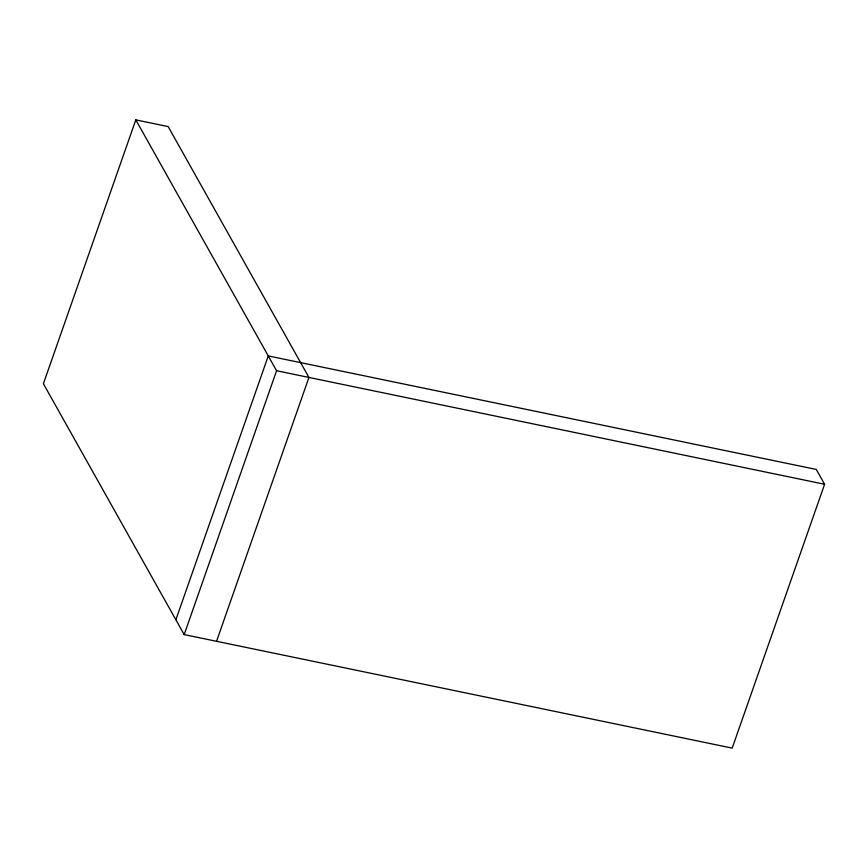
<?xml version="1.0" encoding="UTF-8"?>
<svg xmlns="http://www.w3.org/2000/svg" width="868" height="868" viewBox="0 0 868 868"><rect width="100%" height="100%" fill="white"/><g stroke="black" fill="none" stroke-linecap="round" stroke-linejoin="round"><path stroke-width="1.3" d="M216.544 641.3L308.943 377.45L168.164 126.587L135.809 119.882L43.4 383.743L184.179 634.595L732.191 748.118L824.6 484.257L816.289 469.447L268.266 355.934L175.868 619.785M184.179 634.595L276.577 370.744L135.809 119.882M276.577 370.744L824.6 484.257"/></g></svg>
